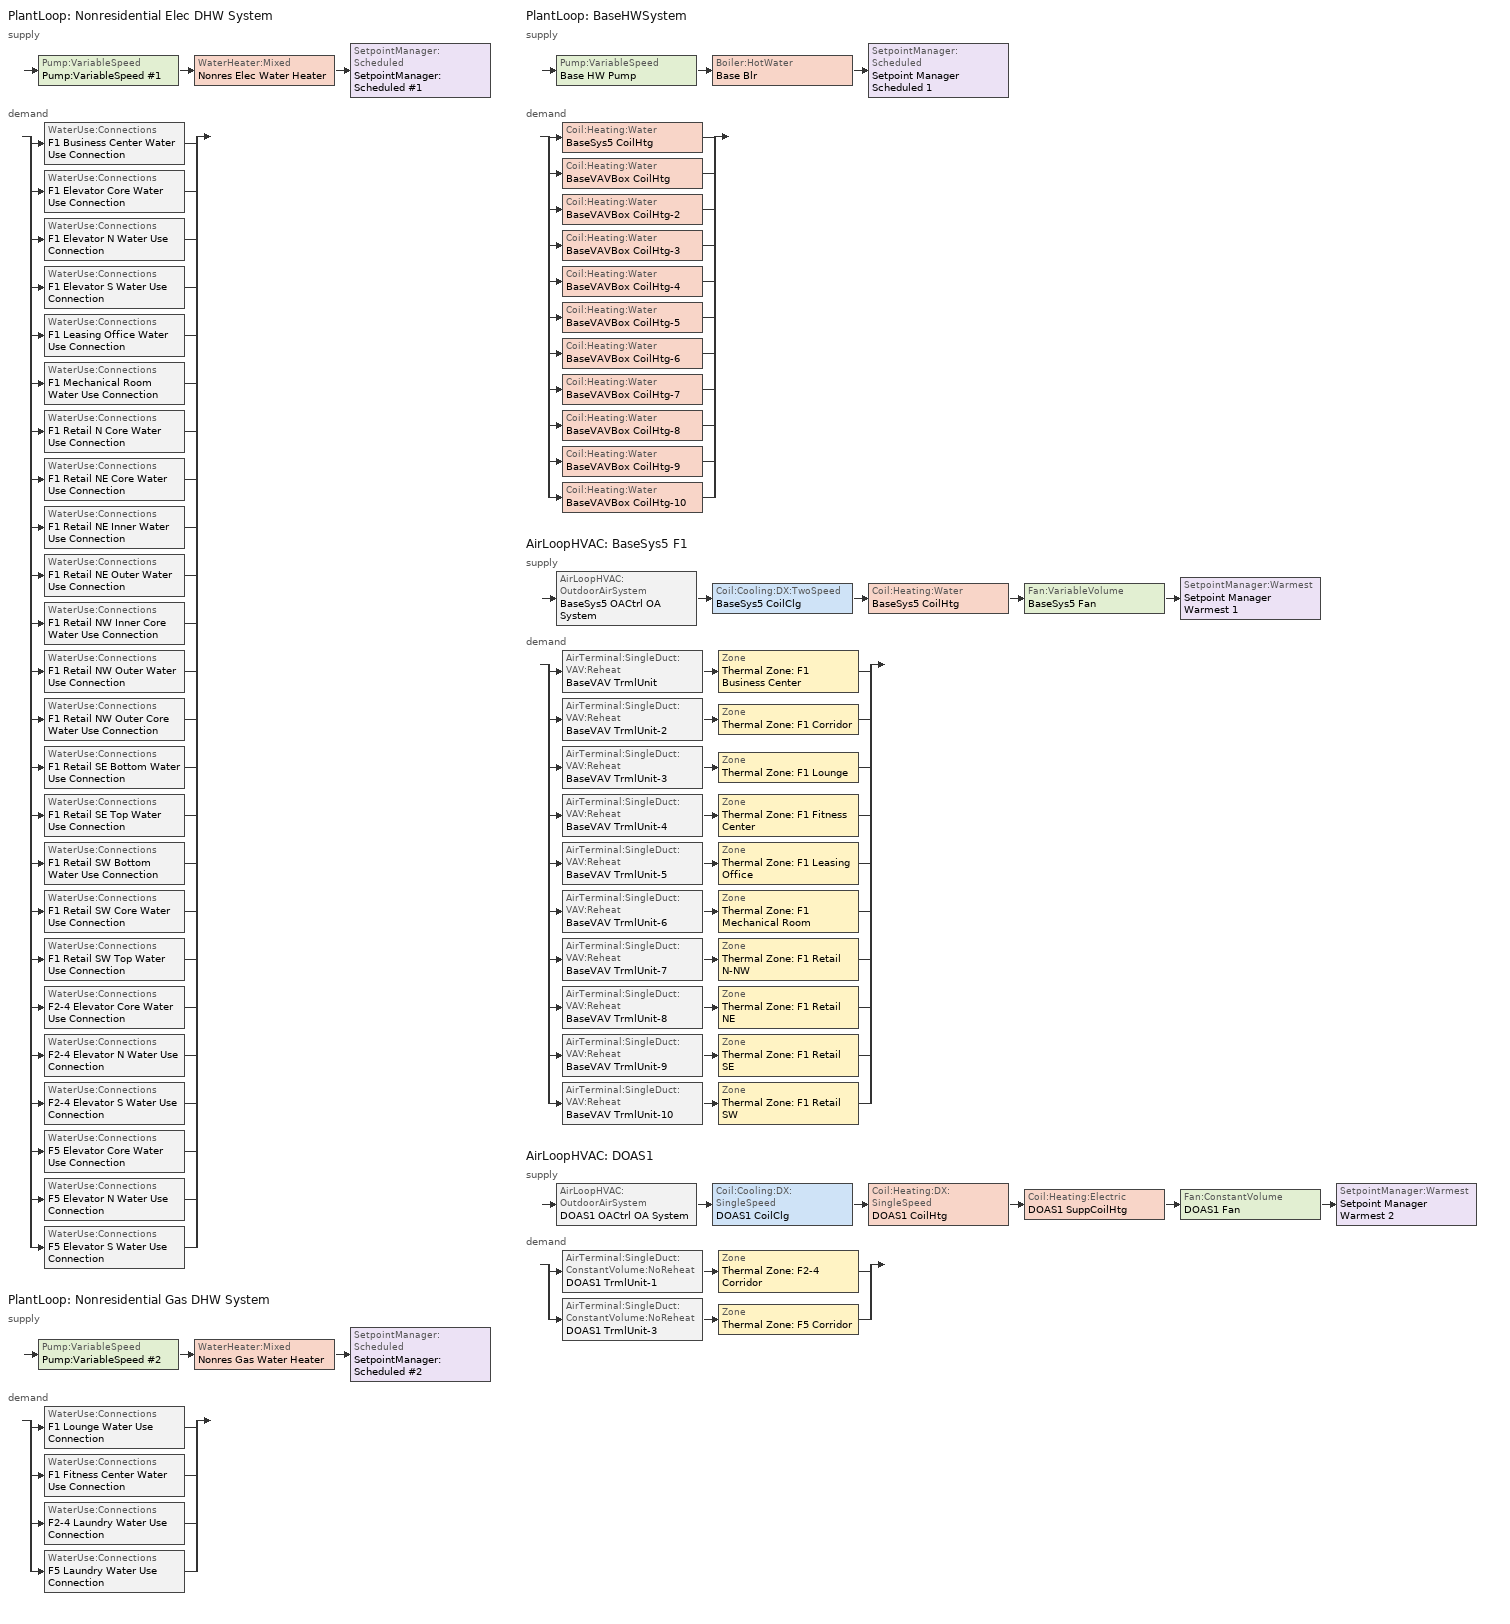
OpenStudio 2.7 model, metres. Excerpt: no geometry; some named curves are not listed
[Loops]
PlantLoop 'Nonresidential Elec DHW System'
 supply: Pump:VariableSpeed 'Pump:VariableSpeed #1' > WaterHeater:Mixed 'Nonres Elec Water Heater' > SetpointManager:Scheduled 'SetpointManager:Scheduled #1'
 demand: split
  | WaterUse:Connections 'F1 Business Center Water Use Connection'
  | WaterUse:Connections 'F1 Elevator Core Water Use Connection'
  | WaterUse:Connections 'F1 Elevator N Water Use Connection'
  | WaterUse:Connections 'F1 Elevator S Water Use Connection'
  | WaterUse:Connections 'F1 Leasing Office Water Use Connection'
  | WaterUse:Connections 'F1 Mechanical Room Water Use Connection'
  | WaterUse:Connections 'F1 Retail N Core Water Use Connection'
  | WaterUse:Connections 'F1 Retail NE Core Water Use Connection'
  | WaterUse:Connections 'F1 Retail NE Inner Water Use Connection'
  | WaterUse:Connections 'F1 Retail NE Outer Water Use Connection'
  | WaterUse:Connections 'F1 Retail NW Inner Core Water Use Connection'
  | WaterUse:Connections 'F1 Retail NW Outer Water Use Connection'
  | WaterUse:Connections 'F1 Retail NW Outer Core Water Use Connection'
  | WaterUse:Connections 'F1 Retail SE Bottom Water Use Connection'
  | WaterUse:Connections 'F1 Retail SE Top Water Use Connection'
  | WaterUse:Connections 'F1 Retail SW Bottom Water Use Connection'
  | WaterUse:Connections 'F1 Retail SW Core Water Use Connection'
  | WaterUse:Connections 'F1 Retail SW Top Water Use Connection'
  | WaterUse:Connections 'F2-4 Elevator Core Water Use Connection'
  | WaterUse:Connections 'F2-4 Elevator N Water Use Connection'
  | WaterUse:Connections 'F2-4 Elevator S Water Use Connection'
  | WaterUse:Connections 'F5 Elevator Core Water Use Connection'
  | WaterUse:Connections 'F5 Elevator N Water Use Connection'
  | WaterUse:Connections 'F5 Elevator S Water Use Connection'
PlantLoop 'Nonresidential Gas DHW System'
 supply: Pump:VariableSpeed 'Pump:VariableSpeed #2' > WaterHeater:Mixed 'Nonres Gas Water Heater' > SetpointManager:Scheduled 'SetpointManager:Scheduled #2'
 demand: split
  | WaterUse:Connections 'F1 Lounge Water Use Connection'
  | WaterUse:Connections 'F1 Fitness Center Water Use Connection'
  | WaterUse:Connections 'F2-4 Laundry Water Use Connection'
  | WaterUse:Connections 'F5 Laundry Water Use Connection'
PlantLoop 'BaseHWSystem'
 supply: Pump:VariableSpeed 'Base HW Pump' > Boiler:HotWater 'Base Blr' > SetpointManager:Scheduled 'Setpoint Manager Scheduled 1'
 demand: split
  | Coil:Heating:Water 'BaseSys5 CoilHtg'
  | Coil:Heating:Water 'BaseVAVBox CoilHtg'
  | Coil:Heating:Water 'BaseVAVBox CoilHtg-2'
  | Coil:Heating:Water 'BaseVAVBox CoilHtg-3'
  | Coil:Heating:Water 'BaseVAVBox CoilHtg-4'
  | Coil:Heating:Water 'BaseVAVBox CoilHtg-5'
  | Coil:Heating:Water 'BaseVAVBox CoilHtg-6'
  | Coil:Heating:Water 'BaseVAVBox CoilHtg-7'
  | Coil:Heating:Water 'BaseVAVBox CoilHtg-8'
  | Coil:Heating:Water 'BaseVAVBox CoilHtg-9'
  | Coil:Heating:Water 'BaseVAVBox CoilHtg-10'
AirLoopHVAC 'BaseSys5 F1'
 supply: AirLoopHVAC:OutdoorAirSystem 'BaseSys5 OACtrl OA System' > Coil:Cooling:DX:TwoSpeed 'BaseSys5 CoilClg' > Coil:Heating:Water 'BaseSys5 CoilHtg' > Fan:VariableVolume 'BaseSys5 Fan' > SetpointManager:Warmest 'Setpoint Manager Warmest 1'
 demand: split
  | AirTerminal:SingleDuct:VAV:Reheat 'BaseVAV TrmlUnit' > Zone 'Thermal Zone: F1 Business Center'
  | AirTerminal:SingleDuct:VAV:Reheat 'BaseVAV TrmlUnit-2' > Zone 'Thermal Zone: F1 Corridor'
  | AirTerminal:SingleDuct:VAV:Reheat 'BaseVAV TrmlUnit-3' > Zone 'Thermal Zone: F1 Lounge'
  | AirTerminal:SingleDuct:VAV:Reheat 'BaseVAV TrmlUnit-4' > Zone 'Thermal Zone: F1 Fitness Center'
  | AirTerminal:SingleDuct:VAV:Reheat 'BaseVAV TrmlUnit-5' > Zone 'Thermal Zone: F1 Leasing Office'
  | AirTerminal:SingleDuct:VAV:Reheat 'BaseVAV TrmlUnit-6' > Zone 'Thermal Zone: F1 Mechanical Room'
  | AirTerminal:SingleDuct:VAV:Reheat 'BaseVAV TrmlUnit-7' > Zone 'Thermal Zone: F1 Retail N-NW'
  | AirTerminal:SingleDuct:VAV:Reheat 'BaseVAV TrmlUnit-8' > Zone 'Thermal Zone: F1 Retail NE'
  | AirTerminal:SingleDuct:VAV:Reheat 'BaseVAV TrmlUnit-9' > Zone 'Thermal Zone: F1 Retail SE'
  | AirTerminal:SingleDuct:VAV:Reheat 'BaseVAV TrmlUnit-10' > Zone 'Thermal Zone: F1 Retail SW'
AirLoopHVAC 'DOAS1'
 supply: AirLoopHVAC:OutdoorAirSystem 'DOAS1 OACtrl OA System' > Coil:Cooling:DX:SingleSpeed 'DOAS1 CoilClg' > Coil:Heating:DX:SingleSpeed 'DOAS1 CoilHtg' > Coil:Heating:Electric 'DOAS1 SuppCoilHtg' > Fan:ConstantVolume 'DOAS1 Fan' > SetpointManager:Warmest 'Setpoint Manager Warmest 2'
 demand: split
  | AirTerminal:SingleDuct:ConstantVolume:NoReheat 'DOAS1 TrmlUnit-1' > Zone 'Thermal Zone: F2-4 Corridor'
  | AirTerminal:SingleDuct:ConstantVolume:NoReheat 'DOAS1 TrmlUnit-3' > Zone 'Thermal Zone: F5 Corridor'
[Sizing:Zone] Zone Cooling Design Supply Air Temperature {C}=14; Zone Heating Design Supply Air Temperature {C}=40; Zone Cooling Design Supply Air Humidity Ratio {kg-H2O/kg-air}=0.0085; Zone Heating Design Supply Air Humidity Ratio {kg-H2O/kg-air}=0.008; Zone Heating Sizing Factor=1; Zone Cooling Sizing Factor=1; Cooling Design Air Flow Method=DesignDay; Cooling Minimum Air Flow per Zone Floor Area {m3/s-m2}=0; Cooling Minimum Air Flow {m3/s}=0; Cooling Minimum Air Flow Fraction=0; Heating Maximum Air Flow per Zone Floor Area {m3/s-m2}=0; Heating Maximum Air Flow {m3/s}=0; Account for Dedicated Outdoor Air System=No; Dedicated Outdoor Air System Control Strategy=NeutralSupplyAir; Dedicated Outdoor Air Low Setpoint Temperature for Design {C}=autosize; Dedicated Outdoor Air High Setpoint Temperature for Design {C}=autosize
Name | Zone Cooling Design Supply Air Temperature Input Method | Zone Cooling Design Supply Air Temperature Difference {deltaC} | Zone Heating Design Supply Air Temperature Input Method | Zone Heating Design Supply Air Temperature Difference {deltaC} | Heating Design Air Flow Method | Heating Maximum Air Flow Fraction
Thermal Zone: F1 Business Center; Thermal Zone: F1 Corridor; Thermal Zone: F1 Lounge; Thermal Zone: F1 Fitness Center; Thermal Zone: F1 Leasing Office; Thermal Zone: F1 Retail N-NW; Thermal Zone: F1 Retail NE; Thermal Zone: F1 Retail SE; Thermal Zone: F1 Retail SW | TemperatureDifference | 11.1111 | TemperatureDifference | 13.8889 | DesignDayWithLimit | 0.5
Thermal Zone: F1 Mechanical Room | TemperatureDifference | 8.33333 | TemperatureDifference | 13.8889 | DesignDayWithLimit | 0.5
Thermal Zone: F2-4 1-Bed Core N; Thermal Zone: F2-4 1-Bed Core West; Thermal Zone: F2-4 1-Bed Core East; Thermal Zone: F2-4 1-Bed North; Thermal Zone: F2-4 2-Bed Core NE-NW; Thermal Zone: F2-4 2-Bed East; Thermal Zone: F2-4 2-Bed West; Thermal Zone: F2-4 3-Bed NE; Thermal Zone: F2-4 3-Bed NW; Thermal Zone: F2-4 Studio SE; Thermal Zone: F2-4 Studio SW; Thermal Zone: F5 1-Bed Core N; Thermal Zone: F5 1-Bed Core West; Thermal Zone: F5 1-Bed Core East; Thermal Zone: F5 1-Bed North; Thermal Zone: F5 2-Bed Core NE-NW; Thermal Zone: F5 2-Bed East; Thermal Zone: F5 2-Bed West; Thermal Zone: F5 3-Bed NE; Thermal Zone: F5 3-Bed NW; Thermal Zone: F5 Studio SE; Thermal Zone: F5 Studio SW | TemperatureDifference | 11.1111 | TemperatureDifference | 15 | DesignDay | 0
Thermal Zone: F2-4 Corridor; Thermal Zone: F5 Corridor | TemperatureDifference | 11.1111 | TemperatureDifference | 13.8889 | DesignDayWithLimit | 1
Thermal Zone: Parking Garage | SupplyAirTemperature | 11.11 | SupplyAirTemperature | 11.11 | DesignDay | 0
[Zone equipment]
Thermal Zone: F1 Business Center: BaseVAV TrmlUnit
Thermal Zone: F1 Corridor: BaseVAV TrmlUnit-2
Thermal Zone: F1 Lounge: BaseVAV TrmlUnit-3
Thermal Zone: F1 Fitness Center: BaseVAV TrmlUnit-4
Thermal Zone: F1 Leasing Office: BaseVAV TrmlUnit-5
Thermal Zone: F1 Mechanical Room: BaseVAV TrmlUnit-6
Thermal Zone: F1 Retail N-NW: BaseVAV TrmlUnit-7
Thermal Zone: F1 Retail NE: BaseVAV TrmlUnit-8
Thermal Zone: F1 Retail SE: BaseVAV TrmlUnit-9
Thermal Zone: F1 Retail SW: BaseVAV TrmlUnit-10
Thermal Zone: F2-4 1-Bed Core N: Thermal Zone: F2-4 1-Bed Core N PropExhFan, ZnSys F2-4 1-Bed Core N
Thermal Zone: F2-4 1-Bed Core West: Thermal Zone: F2-4 1-Bed Core West PropExhFan, ZnSys F2-4 1-Bed Core West
Thermal Zone: F2-4 1-Bed Core East: Thermal Zone: F2-4 1-Bed Core East PropExhFan, ZnSys F2-4 1-Bed Core East
Thermal Zone: F2-4 1-Bed North: Thermal Zone: F2-4 1-Bed North PropExhFan, ZnSys F2-4 1-Bed North
Thermal Zone: F2-4 2-Bed Core NE-NW: Thermal Zone: F2-4 2-Bed Core NE-NW PropExhFan, ZnSys F2-4 2-Bed Core NE-NW
Thermal Zone: F2-4 2-Bed East: Thermal Zone: F2-4 2-Bed East PropExhFan, ZnSys F2-4 2-Bed East
Thermal Zone: F2-4 2-Bed West: Thermal Zone: F2-4 2-Bed West PropExhFan, ZnSys F2-4 2-Bed West
Thermal Zone: F2-4 3-Bed NE: Thermal Zone: F2-4 3-Bed NE PropExhFan, ZnSys F2-4 3-Bed NE
Thermal Zone: F2-4 3-Bed NW: Thermal Zone: F2-4 3-Bed NW PropExhFan, ZnSys F2-4 3-Bed NW
Thermal Zone: F2-4 Studio SE: Thermal Zone: F2-4 Studio SE PropExhFan, ZnSys F2-4 Studio SE
Thermal Zone: F2-4 Studio SW: Thermal Zone: F2-4 Studio SW PropExhFan, ZnSys F2-4 Studio SW
Thermal Zone: F2-4 Corridor: DOAS1 TrmlUnit-1
Thermal Zone: F5 1-Bed Core N: Thermal Zone: F5 1-Bed Core N PropExhFan, ZnSys F5 1-Bed Core N
Thermal Zone: F5 1-Bed Core West: Thermal Zone: F5 1-Bed Core West PropExhFan, ZnSys F5 1-Bed Core West
Thermal Zone: F5 1-Bed Core East: Thermal Zone: F5 1-Bed Core East PropExhFan, ZnSys F5 1-Bed Core East
Thermal Zone: F5 1-Bed North: Thermal Zone: F5 1-Bed North PropExhFan, ZnSys F5 1-Bed North
Thermal Zone: F5 2-Bed Core NE-NW: Thermal Zone: F5 2-Bed Core NE-NW PropExhFan, ZnSys F5 2-Bed Core NE-NW
Thermal Zone: F5 2-Bed East: Thermal Zone: F5 2-Bed East PropExhFan, ZnSys F5 2-Bed East
Thermal Zone: F5 2-Bed West: Thermal Zone: F5 2-Bed West PropExhFan, ZnSys F5 2-Bed West
Thermal Zone: F5 3-Bed NE: Thermal Zone: F5 3-Bed NE PropExhFan, ZnSys F5 3-Bed NE
Thermal Zone: F5 3-Bed NW: Thermal Zone: F5 3-Bed NW PropExhFan, ZnSys F5 3-Bed NW
Thermal Zone: F5 Studio SE: Thermal Zone: F5 Studio SE PropExhFan, ZnSys F5 Studio SE
Thermal Zone: F5 Studio SW: Thermal Zone: F5 Studio SW PropExhFan, ZnSys F5 Studio SW
Thermal Zone: F5 Corridor: DOAS1 TrmlUnit-3
Thermal Zone: Parking Garage: Thermal Zone: Parking Garage PropExhFan
[PlantLoop] Glycol Concentration=0; Plant Loop Volume {m3}=Autocalculate; Load Distribution Scheme=Optimal
Name | Fluid Type | Maximum Loop Flow Rate {m3/s}
Nonresidential Elec DHW System; Nonresidential Gas DHW System
BaseHWSystem | Water | 0.0017834
[Sizing:Plant] Loop Type=Heating; Sizing Option=NonCoincident; Zone Timesteps in Averaging Window=1; Coincident Sizing Factor Mode=None
Name | Design Loop Exit Temperature {C} | Loop Design Temperature Difference {deltaC}
Nonresidential Elec DHW System; Nonresidential Gas DHW System | 57.2222 | 44.4444
BaseHWSystem | 82.2222 | 22.2222
[WaterHeater:Mixed] Deadband Temperature Difference {deltaC}=2; Maximum Temperature Limit {C}=82.22; Heater Control Type=Cycle; Off Cycle Parasitic Fuel Consumption Rate {W}=0; Off Cycle Parasitic Heat Fraction to Tank=0.8; On Cycle Parasitic Fuel Consumption Rate {W}=0; Ambient Temperature Indicator=Schedule; Use Side Effectiveness=1; Source Side Effectiveness=1; Use Side Design Flow Rate {m3/s}=autosize; Source Side Design Flow Rate {m3/s}=autosize; Indirect Water Heating Recovery Time {hr}=1.5; Source Side Flow Control Mode=IndirectHeatPrimarySetpoint
Name | Tank Volume {m3} | Setpoint Temperature Schedule | Heater Maximum Capacity {W} | Heater Fuel Type | Heater Thermal Efficiency | Ambient Temperature Schedule | Off Cycle Loss Coefficient to Ambient Temperature {W/K} | On Cycle Loss Coefficient to Ambient Temperature {W/K}
Nonres Elec Water Heater | 0.0912598 | Nonres Elec Water Heater Setpoint Temp | 7026.73 | Electricity | 0.99 | Nonres Elec Water Heater Ambient Temperature | 0.299354 | 0.299354
Nonres Gas Water Heater | 0.0223027 | Nonres Gas Water Heater Setpoint Temp | 2146.56 | NaturalGas | 0.8 | Nonres Gas Water Heater Ambient Temperature | 4.74783 | 4.74783
[Pump:VariableSpeed] Pump Control Type=Intermittent; Skin Loss Radiative Fraction=0.5; Design Power Sizing Method=PowerPerFlowPerPressure; Design Electric Power per Unit Flow Rate {W/(m3/s)}=348701.1; Design Shaft Power per Unit Flow Rate per Unit Head {W-s/m3-Pa}=1.28205; Design Minimum Flow Rate Fraction=0
Name | Rated Pump Head {Pa} | Rated Flow Rate {m3/s} | Rated Power Consumption {W} | Motor Efficiency | Coefficient 1 of the Part Load Performance Curve | Coefficient 2 of the Part Load Performance Curve | Coefficient 3 of the Part Load Performance Curve | Coefficient 4 of the Part Load Performance Curve | Minimum Flow Rate {m3/s}
Pump:VariableSpeed #1; Pump:VariableSpeed #2 | 0
Base HW Pump | 180527 | 0.0017834 | 537.083 | 0.855 | 0.103 | -0.04 | 0.767 | 0.1679 | 0
[SetpointManager:Scheduled] Control Variable=Temperature
Name | Schedule | Setpoint Node or NodeList
SetpointManager:Scheduled #1 | Nonresidential Elec DHW System Supply Temp Schedule | Nonresidential Elec DHW System Supply Mixer Outlet Node
SetpointManager:Scheduled #2 | Nonresidential Gas DHW System Supply Temp Schedule | Nonresidential Gas DHW System Supply Mixer Outlet Node
Setpoint Manager Scheduled 1 | BaseHWSystem Supply Temp Schedule | BaseHWSystem Supply Mixer Outlet Node
[WaterUse:Connections]
Name | Water Use Equipment Name 1
F1 Business Center Water Use Connection | F1 Business Center Water Use Equipment
F1 Lounge Water Use Connection | F1 Lounge Water Use Equipment
F1 Elevator Core Water Use Connection | F1 Elevator Core Water Use Equipment
F1 Elevator N Water Use Connection | F1 Elevator N Water Use Equipment
F1 Elevator S Water Use Connection | F1 Elevator S Water Use Equipment
F1 Fitness Center Water Use Connection | F1 Fitness Center Water Use Equipment
F1 Leasing Office Water Use Connection | F1 Leasing Office Water Use Equipment
F1 Mechanical Room Water Use Connection | F1 Mechanical Room Water Use Equipment
F1 Retail N Core Water Use Connection | F1 Retail N Core Water Use Equipment
F1 Retail NE Core Water Use Connection | F1 Retail NE Core Water Use Equipment
F1 Retail NE Inner Water Use Connection | F1 Retail NE Inner Water Use Equipment
F1 Retail NE Outer Water Use Connection | F1 Retail NE Outer Water Use Equipment
F1 Retail NW Inner Core Water Use Connection | F1 Retail NW Inner Core Water Use Equipment
F1 Retail NW Outer Water Use Connection | F1 Retail NW Outer Water Use Equipment
F1 Retail NW Outer Core Water Use Connection | F1 Retail NW Outer Core Water Use Equipment
F1 Retail SE Bottom Water Use Connection | F1 Retail SE Bottom Water Use Equipment
F1 Retail SE Top Water Use Connection | F1 Retail SE Top Water Use Equipment
F1 Retail SW Bottom Water Use Connection | F1 Retail SW Bottom Water Use Equipment
F1 Retail SW Core Water Use Connection | F1 Retail SW Core Water Use Equipment
F1 Retail SW Top Water Use Connection | F1 Retail SW Top Water Use Equipment
F2-4 Elevator Core Water Use Connection | F2-4 Elevator Core Water Use Equipment
F2-4 Elevator N Water Use Connection | F2-4 Elevator N Water Use Equipment
F2-4 Elevator S Water Use Connection | F2-4 Elevator S Water Use Equipment
F2-4 Laundry Water Use Connection | F2-4 Laundry Water Use Equipment
F5 Elevator Core Water Use Connection | F5 Elevator Core Water Use Equipment
F5 Elevator N Water Use Connection | F5 Elevator N Water Use Equipment
F5 Elevator S Water Use Connection | F5 Elevator S Water Use Equipment
F5 Laundry Water Use Connection | F5 Laundry Water Use Equipment
[WaterUse:Equipment:Definition]
Name | Peak Flow Rate {m3/s} | Target Temperature Schedule
F1 Business Center Water Use Definition | 1.13568e-06 | F1 Business Center Target SHW Temp
F1 Lounge Water Use Definition | 3.3124e-06 | F1 Lounge Target SHW Temp
F1 Elevator Core Water Use Definition | 7.09765e-09 | F1 Elevator Core Target SHW Temp
F1 Elevator N Water Use Definition | 7.09765e-09 | F1 Elevator N Target SHW Temp
F1 Elevator S Water Use Definition | 7.09765e-09 | F1 Elevator S Target SHW Temp
F1 Fitness Center Water Use Definition | 1.70344e-06 | F1 Fitness Center Target SHW Temp
F1 Leasing Office Water Use Definition | 3.26492e-07 | F1 Leasing Office Target SHW Temp
F1 Mechanical Room Water Use Definition | 1.22647e-07 | F1 Mechanical Room Target SHW Temp
F1 Retail N Core Water Use Definition | 2.62666e-06 | F1 Retail N Core Target SHW Temp
F1 Retail NE Core Water Use Definition | 2.2717e-06 | F1 Retail NE Core Target SHW Temp
F1 Retail NE Inner Water Use Definition | 2.2717e-06 | F1 Retail NE Inner Target SHW Temp
F1 Retail NE Outer Water Use Definition | 2.2717e-06 | F1 Retail NE Outer Target SHW Temp
F1 Retail NW Inner Core Water Use Definition | 2.2717e-06 | F1 Retail NW Inner Core Target SHW Temp
F1 Retail NW Outer Water Use Definition | 2.2717e-06 | F1 Retail NW Outer Target SHW Temp
F1 Retail NW Outer Core Water Use Definition | 2.2717e-06 | F1 Retail NW Outer Core Target SHW Temp
F1 Retail SE Bottom Water Use Definition | 2.2717e-06 | F1 Retail SE Bottom Target SHW Temp
F1 Retail SE Top Water Use Definition | 2.2717e-06 | F1 Retail SE Top Target SHW Temp
F1 Retail SW Bottom Water Use Definition | 2.2717e-06 | F1 Retail SW Bottom Target SHW Temp
F1 Retail SW Core Water Use Definition | 2.2717e-06 | F1 Retail SW Core Target SHW Temp
F1 Retail SW Top Water Use Definition | 2.44207e-06 | F1 Retail SW Top Target SHW Temp
F2-4 Elevator Core Water Use Definition | 2.12929e-08 | F2-4 Elevator Core Target SHW Temp
F2-4 Elevator N Water Use Definition | 2.12929e-08 | F2-4 Elevator N Target SHW Temp
F2-4 Elevator S Water Use Definition | 2.12929e-08 | F2-4 Elevator S Target SHW Temp
F2-4 Laundry Water Use Definition | 1.64098e-06 | F2-4 Laundry Target SHW Temp
F5 Elevator Core Water Use Definition | 7.09765e-09 | F5 Elevator Core Target SHW Temp
F5 Elevator N Water Use Definition | 7.09765e-09 | F5 Elevator N Target SHW Temp
F5 Elevator S Water Use Definition | 7.09765e-09 | F5 Elevator S Target SHW Temp
F5 Laundry Water Use Definition | 5.46992e-07 | F5 Laundry Target SHW Temp
[WaterUse:Equipment]
Name | Water Use Equipment Definition | Flow Rate Fraction Schedule
F1 Business Center Water Use Equipment | F1 Business Center Water Use Definition | RetailServiceHotWater
F1 Lounge Water Use Equipment | F1 Lounge Water Use Definition | RetailServiceHotWater
F1 Elevator Core Water Use Equipment | F1 Elevator Core Water Use Definition | RetailServiceHotWater
F1 Elevator N Water Use Equipment | F1 Elevator N Water Use Definition | RetailServiceHotWater
F1 Elevator S Water Use Equipment | F1 Elevator S Water Use Definition | RetailServiceHotWater
F1 Fitness Center Water Use Equipment | F1 Fitness Center Water Use Definition | RetailServiceHotWater
F1 Leasing Office Water Use Equipment | F1 Leasing Office Water Use Definition | RetailServiceHotWater
F1 Mechanical Room Water Use Equipment | F1 Mechanical Room Water Use Definition | RetailServiceHotWater
F1 Retail N Core Water Use Equipment | F1 Retail N Core Water Use Definition | RetailServiceHotWater
F1 Retail NE Core Water Use Equipment | F1 Retail NE Core Water Use Definition | RetailServiceHotWater
F1 Retail NE Inner Water Use Equipment | F1 Retail NE Inner Water Use Definition | RetailServiceHotWater
F1 Retail NE Outer Water Use Equipment | F1 Retail NE Outer Water Use Definition | RetailServiceHotWater
F1 Retail NW Inner Core Water Use Equipment | F1 Retail NW Inner Core Water Use Definition | RetailServiceHotWater
F1 Retail NW Outer Water Use Equipment | F1 Retail NW Outer Water Use Definition | RetailServiceHotWater
F1 Retail NW Outer Core Water Use Equipment | F1 Retail NW Outer Core Water Use Definition | RetailServiceHotWater
F1 Retail SE Bottom Water Use Equipment | F1 Retail SE Bottom Water Use Definition | RetailServiceHotWater
F1 Retail SE Top Water Use Equipment | F1 Retail SE Top Water Use Definition | RetailServiceHotWater
F1 Retail SW Bottom Water Use Equipment | F1 Retail SW Bottom Water Use Definition | RetailServiceHotWater
F1 Retail SW Core Water Use Equipment | F1 Retail SW Core Water Use Definition | RetailServiceHotWater
F1 Retail SW Top Water Use Equipment | F1 Retail SW Top Water Use Definition | RetailServiceHotWater
F2-4 Elevator Core Water Use Equipment | F2-4 Elevator Core Water Use Definition | OfficeServiceHotWater
F2-4 Elevator N Water Use Equipment | F2-4 Elevator N Water Use Definition | OfficeServiceHotWater
F2-4 Elevator S Water Use Equipment | F2-4 Elevator S Water Use Definition | OfficeServiceHotWater
F2-4 Laundry Water Use Equipment | F2-4 Laundry Water Use Definition | OfficeServiceHotWater
F5 Elevator Core Water Use Equipment | F5 Elevator Core Water Use Definition | OfficeServiceHotWater
F5 Elevator N Water Use Equipment | F5 Elevator N Water Use Definition | OfficeServiceHotWater
F5 Elevator S Water Use Equipment | F5 Elevator S Water Use Definition | OfficeServiceHotWater
F5 Laundry Water Use Equipment | F5 Laundry Water Use Definition | OfficeServiceHotWater
[Boiler:HotWater]
Base Blr: Fuel Type=NaturalGas; Nominal Capacity {W}=165751; Nominal Thermal Efficiency=0.8; Efficiency Curve Temperature Evaluation Variable=LeavingBoiler; Normalized Boiler Efficiency Curve=BlrHWBlrFIRRatio_fQRatioSI; Design Water Flow Rate {m3/s}=0.0017844; Water Outlet Upper Temperature Limit {C}=99; Boiler Flow Mode=LeavingSetpointModulated; Parasitic Electric Load {W}=49.4601; Sizing Factor=1
[AirLoopHVAC]
Name | Availability Schedule | Design Supply Air Flow Rate {m3/s}
BaseSys5 F1 | RetailHVACAvail | 9.2396
DOAS1 | OfficeHVACAvail | 0.760307
[Sizing:System] Type of Load to Size On=Sensible; Design Outdoor Air Flow Rate {m3/s}=Autosize; Preheat Design Temperature {C}=5.68434e-14; Preheat Design Humidity Ratio {kg-H2O/kg-Air}=0; Precool Design Temperature {C}=5.68434e-14; Precool Design Humidity Ratio {kg-H2O/kg-Air}=0; Central Cooling Design Supply Air Temperature {C}=12.7778; Sizing Option=Coincident; 100% Outdoor Air in Cooling=No; 100% Outdoor Air in Heating=No; Central Cooling Design Supply Air Humidity Ratio {kg-H2O/kg-Air}=0.0085; Central Heating Design Supply Air Humidity Ratio {kg-H2O/kg-Air}=0.008; Cooling Design Air Flow Method=DesignDay; Cooling Design Air Flow Rate {m3/s}=0; Heating Design Air Flow Method=DesignDay; Heating Design Air Flow Rate {m3/s}=0; System Outdoor Air Method=ZoneSum; Zone Maximum Outdoor Air Fraction=1; Cooling Supply Air Flow Rate Per Floor Area {m3/s-m2}=0.00996765; Cooling Fraction of Autosized Cooling Supply Air Flow Rate=1; Cooling Supply Air Flow Rate Per Unit Cooling Capacity {m3/s-W}=3.94755e-05; Heating Supply Air Flow Rate Per Floor Area {m3/s-m2}=0.00996765; Heating Fraction of Autosized Heating Supply Air Flow Rate=1; Heating Fraction of Autosized Cooling Supply Air Flow Rate=1; Heating Supply Air Flow Rate Per Unit Heating Capacity {m3/s-W}=3.15882e-05; Cooling Design Capacity Method=CoolingDesignCapacity; Cooling Design Capacity {W}=autosize; Cooling Design Capacity Per Floor Area {W/m2}=234.7; Fraction of Autosized Cooling Design Capacity=1; Heating Design Capacity Method=HeatingDesignCapacity; Heating Design Capacity {W}=autosize; Heating Design Capacity Per Floor Area {W/m2}=157; Fraction of Autosized Heating Design Capacity=1; Central Cooling Capacity Control Method=OnOff
Name | Central Heating Maximum System Air Flow Ratio | Central Heating Design Supply Air Temperature {C}
BaseSys5 F1 | 0.507738 | 15.5556
DOAS1 | 1 | 35
[AvailabilityManager:NightCycle] Control Type=CycleOnAny; Thermostat Tolerance {deltaC}=1.11111; Cycling Run Time Control Type=ThermostatWithMinimumRunTime; Cycling Run Time {s}=900
Availability Manager Night Cycle 1; Availability Manager Night Cycle 2
[Fan:VariableVolume]
BaseSys5 Fan: Availability Schedule=Always On; Fan Total Efficiency=0.6084; Pressure Rise {Pa}=1335.61; Maximum Flow Rate {m3/s}=9.2396; Fan Power Minimum Flow Rate Input Method=FixedFlowRate; Fan Power Minimum Flow Fraction=0; Fan Power Minimum Air Flow Rate {m3/s}=2.65951; Motor Efficiency=0.936; Motor In Airstream Fraction=1; Fan Power Coefficient 1=0.04076; Fan Power Coefficient 2=0.088045; Fan Power Coefficient 3=-0.072926; Fan Power Coefficient 4=0.94374; Fan Power Coefficient 5=0
[Coil:Heating:Water] Availability Schedule=Always On Discrete; Performance Input Method=NominalCapacity; Rated Inlet Water Temperature {C}=82.2; Rated Inlet Air Temperature {C}=16.6; Rated Outlet Water Temperature {C}=71.1; Rated Outlet Air Temperature {C}=32.2
Name | Rated Capacity {W}
BaseSys5 CoilHtg | 43450.4
BaseVAVBox CoilHtg | 2842.46
BaseVAVBox CoilHtg-2 | 15354.3
BaseVAVBox CoilHtg-3 | 6476.43
BaseVAVBox CoilHtg-4 | 5338.41
BaseVAVBox CoilHtg-5 | 2513.69
BaseVAVBox CoilHtg-6 | 2664.41
BaseVAVBox CoilHtg-7 | 28382.1
BaseVAVBox CoilHtg-8 | 20934.9
BaseVAVBox CoilHtg-9 | 15211.6
BaseVAVBox CoilHtg-10 | 22582
[Controller:WaterCoil] Action=Normal; Minimum Actuated Flow {m3/s}=0
Controller Water Coil 1: Water Coil=BaseSys5 CoilHtg; Controller Convergence Tolerance {deltaC}=0.1; Maximum Actuated Flow {m3/s}=0.00117059
Controller Water Coil 2: Water Coil=BaseVAVBox CoilHtg
Controller Water Coil 3: Water Coil=BaseVAVBox CoilHtg-2
Controller Water Coil 4: Water Coil=BaseVAVBox CoilHtg-3
Controller Water Coil 5: Water Coil=BaseVAVBox CoilHtg-4
Controller Water Coil 6: Water Coil=BaseVAVBox CoilHtg-5
Controller Water Coil 7: Water Coil=BaseVAVBox CoilHtg-6
Controller Water Coil 8: Water Coil=BaseVAVBox CoilHtg-7
Controller Water Coil 9: Water Coil=BaseVAVBox CoilHtg-8
Controller Water Coil 10: Water Coil=BaseVAVBox CoilHtg-9
Controller Water Coil 11: Water Coil=BaseVAVBox CoilHtg-10
[Coil:Cooling:DX:TwoSpeed]
BaseSys5 CoilClg: Availability Schedule=Always On; Rated High Speed Total Cooling Capacity {W}=173235; Rated High Speed Sensible Heat Ratio=Autosize; Rated High Speed COP {W/W}=3.42235; Rated High Speed Air Flow Rate {m3/s}=9.2396; Total Cooling Capacity Function of Temperature Curve=CoilClgDXQRatio_fTwbToadbSI; Total Cooling Capacity Function of Flow Fraction Curve=CoilClgDXDblQRatio_fCFMRatio; Energy Input Ratio Function of Temperature Curve=CoilClgDXEIRRatio_fTwbToadbSI; Energy Input Ratio Function of Flow Fraction Curve=CoilClgDXDblEIRRatio_fCFMRatio; Part Load Fraction Correlation Curve=CoilClgDXEIRRatio_fQFrac; Rated Low Speed Total Cooling Capacity {W}=86617.6; Rated Low Speed Sensible Heat Ratio=Autosize; Rated Low Speed COP {W/W}=3.42235; Rated Low Speed Air Flow Rate {m3/s}=4.6198; Low Speed Total Cooling Capacity Function of Temperature Curve=CoilClgDXQRatio_fTwbToadbSI 1; Low Speed Energy Input Ratio Function of Temperature Curve=CoilClgDXEIRRatio_fTwbToadbSI 1; Condenser Type=AirCooled; High Speed Evaporative Condenser Effectiveness=0; High Speed Evaporative Condenser Air Flow Rate {m3/s}=Autosize; High Speed Evaporative Condenser Pump Rated Power Consumption {W}=Autosize; Low Speed Evaporative Condenser Effectiveness=0; Low Speed Evaporative Condenser Air Flow Rate {m3/s}=Autosize; Low Speed Evaporative Condenser Pump Rated Power Consumption {W}=Autosize; Basin Heater Capacity {W/K}=0; Basin Heater Setpoint Temperature {C}=10
[Controller:OutdoorAir] Economizer Control Action Type=ModulateFlow; Economizer Maximum Limit Enthalpy {J/kg}=64000; Lockout Type=NoLockout; High Humidity Control=No; Heat Recovery Bypass Control Type=BypassWhenWithinEconomizerLimits
Name | Minimum Outdoor Air Flow Rate {m3/s} | Maximum Outdoor Air Flow Rate {m3/s} | Economizer Control Type | Minimum Limit Type | Minimum Outdoor Air Schedule | Maximum Fraction of Outdoor Air Schedule | Controller Mechanical Ventilation
BaseSys5 OACtrl | 0 | Autosize | DifferentialDryBulb | FixedMinimum | BaseSys5 OACtrl Schedule | BaseSys5 OACtrl Max OA Schedule | BaseSys5 OACtrl Mech Vent Controller
DOAS1 OACtrl | 0.760307 | 0.760307 | NoEconomizer | ProportionalMinimum | Always On |  | DOAS1 OACtrl Mech Vent Controller
[Controller:MechanicalVentilation] Availability Schedule=Always On Discrete; System Outdoor Air Method=ZoneSum
Name | Demand Controlled Ventilation
BaseSys5 OACtrl Mech Vent Controller | Yes
DOAS1 OACtrl Mech Vent Controller
[AirLoopHVAC:OutdoorAirSystem]
Name | Controller
BaseSys5 OACtrl OA System | BaseSys5 OACtrl
DOAS1 OACtrl OA System | DOAS1 OACtrl
[SetpointManager:Warmest] Control Variable=Temperature; Minimum Setpoint Temperature {C}=12.7778; Strategy=MaximumTemperature
Name | Maximum Setpoint Temperature {C} | Setpoint Node or NodeList
Setpoint Manager Warmest 1 | 15.5556 | BaseSys5 Fan Outlet Node
Setpoint Manager Warmest 2 | 23.8889 | DOAS1 Fan Outlet Node
[Fan:ConstantVolume]
DOAS1 Fan: Availability Schedule=Always On; Fan Total Efficiency=0.55575; Pressure Rise {Pa}=412.616; Maximum Flow Rate {m3/s}=0.760307; Motor Efficiency=0.855; Motor In Airstream Fraction=1
[Coil:Heating:Electric] Availability Schedule=Always On
Name | Nominal Capacity {W}
DOAS1 SuppCoilHtg | 10334.2
SupCoilHtg 1; SupCoilHtg 16 | 8074.9
SupCoilHtg 2; SupCoilHtg 3 | 16149.8
SupCoilHtg 4 | 41720.4
SupCoilHtg 5 | 24224.7
SupCoilHtg 6; SupCoilHtg 7 | 36337
SupCoilHtg 8; SupCoilHtg 9 | 15813.4
SupCoilHtg 10; SupCoilHtg 11 | 6056.17
SupCoilHtg 12 | 2691.64
SupCoilHtg 13; SupCoilHtg 14 | 5383.28
SupCoilHtg 15 | 13906.8
SupCoilHtg 17; SupCoilHtg 18 | 12112.4
SupCoilHtg 19; SupCoilHtg 20 | 5271.12
SupCoilHtg 21; SupCoilHtg 22 | 2018.73
[Coil:Heating:DX:SingleSpeed] Availability Schedule=Always On Discrete; Rated Supply Fan Power Per Volume Flow Rate {W/(m3/s)}=773.3; Total Heating Capacity Function of Temperature Curve=CoilHtgHPQRatio_fToadbSI; Total Heating Capacity Function of Flow Fraction Curve=CoilHtgHPQRatio_fCFMRatio; Energy Input Ratio Function of Temperature Curve=CoilHtgHPEIRRatio_fToadbSI; Energy Input Ratio Function of Flow Fraction Curve=CoilHtgHPEIRRatio_fCFMRatio; Part Load Fraction Correlation Curve=CoilHtgHPEIRRatio_fQFrac; Minimum Outdoor Dry-Bulb Temperature for Compressor Operation {C}=-8.33333; Maximum Outdoor Dry-Bulb Temperature for Defrost Operation {C}=4.44444; Defrost Control=Timed; Defrost Time Period Fraction=0.058333
Name | Rated Total Heating Capacity {W} | Rated COP {W/W} | Rated Air Flow Rate {m3/s} | Defrost Energy Input Ratio Function of Temperature Curve | Defrost Strategy | Resistive Defrost Heater Capacity {W}
DOAS1 CoilHtg | 14258.9 | 5.73809 | 0.760307 | DOAS1 CoilHtg Defrost Curve | ReverseCycle | 2000
CoilHtg 1; CoilHtg 16 | 9914.92 | 3.59833 | 0.594087 |  | Resistive | 12311.3
CoilHtg 2; CoilHtg 3 | 19829.8 | 3.59833 | 1.18818 |  | Resistive | 24622.6
CoilHtg 4 | 51227.1 | 3.59833 | 3.06946 |  | Resistive | 63608.4
CoilHtg 5 | 29744.7 | 3.59833 | 1.78227 |  | Resistive | 36934
CoilHtg 6; CoilHtg 7 | 44617.1 | 3.59833 | 2.6734 |  | Resistive | 55400.7
CoilHtg 8; CoilHtg 9 | 19416.7 | 3.59833 | 1.16343 |  | Resistive | 24109.6
CoilHtg 10; CoilHtg 11 | 7436.18 | 3.59833 | 0.445567 |  | Resistive | 9233.47
CoilHtg 12 | 3304.96 | 3.59833 | 0.19803 |  | Resistive | 4103.76
CoilHtg 13; CoilHtg 14 | 6609.95 | 3.59833 | 0.39606 |  | Resistive | 8207.51
CoilHtg 15 | 17075.7 | 3.59833 | 1.02315 |  | Resistive | 21202.8
CoilHtg 17; CoilHtg 18 | 14872.4 | 3.59833 | 0.891136 |  | Resistive | 18466.9
CoilHtg 19; CoilHtg 20 | 6472.24 | 3.59833 | 0.387809 |  | Resistive | 8036.54
CoilHtg 21; CoilHtg 22 | 2478.73 | 3.59833 | 0.148522 |  | Resistive | 3077.83
[Coil:Cooling:DX:SingleSpeed] Availability Schedule=Always On Discrete; Rated Sensible Heat Ratio=autosize; Rated Evaporator Fan Power Per Volume Flow Rate {W/(m3/s)}=773.3; Total Cooling Capacity Function of Temperature Curve=CoilClgDXQRatio_fTwbToadbSI; Total Cooling Capacity Function of Flow Fraction Curve=CoilClgDXSnglQRatio_fCFMRatio; Energy Input Ratio Function of Flow Fraction Curve=CoilClgDXSnglEIRRatio_fCFMRatio; Part Load Fraction Correlation Curve=CoilClgDXSEEREIRRatio_fQFrac; Condenser Type=AirCooled; Evaporative Condenser Effectiveness=0; Evaporative Condenser Air Flow Rate {m3/s}=Autosize; Evaporative Condenser Pump Rated Power Consumption {W}=Autosize; Crankcase Heater Capacity {W}=0; Maximum Outdoor Dry-Bulb Temperature for Crankcase Heater Operation {C}=0; Basin Heater Capacity {W/K}=0; Basin Heater Setpoint Temperature {C}=10
Name | Rated Total Cooling Capacity {W} | Rated COP {W/W} | Rated Air Flow Rate {m3/s} | Energy Input Ratio Function of Temperature Curve
DOAS1 CoilClg | 14777.6 | 3.84759 | 0.760307 | CoilClgDXSEEREIR_fTwbToadbSI-23
CoilCooling 1 | 10275.6 | 4.07563 | 0.594087 | CoilClgDXSEEREIR_fTwbToadbSI
CoilCooling 2 | 20551.2 | 4.07563 | 1.18818 | CoilClgDXSEEREIR_fTwbToadbSI-2
CoilCooling 3 | 20551.2 | 4.07563 | 1.18818 | CoilClgDXSEEREIR_fTwbToadbSI-3
CoilCooling 4 | 53090.7 | 4.07563 | 3.06946 | CoilClgDXSEEREIR_fTwbToadbSI-4
[AirTerminal:SingleDuct:VAV:Reheat] Availability Schedule=Always On; Zone Minimum Air Flow Input Method=FixedFlowRate; Constant Minimum Air Flow Fraction=0.3; Maximum Hot Water or Steam Flow Rate {m3/s}=AutoSize; Minimum Hot Water or Steam Flow Rate {m3/s}=0; Convergence Tolerance=0.001; Damper Heating Action=Reverse; Maximum Reheat Air Temperature {C}=35
Name | Maximum Air Flow Rate {m3/s} | Fixed Minimum Air Flow Rate {m3/s} | Reheat Coil | Maximum Flow Fraction During Reheat | Control For Outdoor Air
BaseVAV TrmlUnit | 0.20716 | 0.041432 | BaseVAVBox CoilHtg | 0.500001 | Yes
BaseVAV TrmlUnit-2 | 0.683795 | 0.136759 | BaseVAVBox CoilHtg-2 | 0.5 | No
BaseVAV TrmlUnit-3 | 0.537473 | 0.107495 | BaseVAVBox CoilHtg-3 | 0.5 | Yes
BaseVAV TrmlUnit-4 | 0.299968 | 0.212376 | BaseVAVBox CoilHtg-4 | 0.707997 | No
BaseVAV TrmlUnit-5 | 0.139657 | 0.0279314 | BaseVAVBox CoilHtg-5 | 0.5 | No
BaseVAV TrmlUnit-6 | 0.277078 | 0.0554156 | BaseVAVBox CoilHtg-6 | 0.500001 | No
BaseVAV TrmlUnit-7 | 1.95932 | 0.706151 | BaseVAVBox CoilHtg-7 | 0.499999 | No
BaseVAV TrmlUnit-8 | 1.48731 | 0.509703 | BaseVAVBox CoilHtg-8 | 0.499998 | No
BaseVAV TrmlUnit-9 | 0.993506 | 0.339802 | BaseVAVBox CoilHtg-9 | 0.5 | No
BaseVAV TrmlUnit-10 | 1.47786 | 0.522446 | BaseVAVBox CoilHtg-10 | 0.499998 | No
[AirTerminal:SingleDuct:ConstantVolume:NoReheat] Availability Schedule=Always On
Name | Maximum Air Flow Rate {m3/s}
DOAS1 TrmlUnit-1 | 0.57023
DOAS1 TrmlUnit-3 | 0.190077
[Curve:Biquadratic]
Name | Coefficient1 Constant | Coefficient2 x | Coefficient3 x**2 | Coefficient4 y | Coefficient5 y**2 | Coefficient6 x*y | Minimum Value of x | Maximum Value of x | Minimum Value of y | Maximum Value of y | Minimum Curve Output | Maximum Curve Output
CoilClgDXQRatio_fTwbToadbSI; CoilClgDXQRatio_fTwbToadbSI 1 | 0.86779 | 0.014245 | 0.000554 | -0.007569 | 3.2e-005 | -0.000191 | 13.89 | 25 | 23.89 | 46.11 | 0.77 | 1.29
CoilClgDXEIRRatio_fTwbToadbSI; CoilClgDXEIRRatio_fTwbToadbSI 1 | 0.116709 | 0.028458 | -0.000411 | 0.021422 | 0.000162 | -0.00068 | 13.89 | 25 | 23.89 | 46.11 | 0.77 | 1.33
DOAS1 CoilHtg Defrost Curve | 1 | 0 | 0 | 0 | 0 | 0 | 0 | 1 | 0 | 1
[Curve:Cubic]
Name | Coefficient1 Constant | Coefficient2 x | Coefficient3 x**2 | Coefficient4 x**3 | Minimum Value of x | Maximum Value of x | Minimum Curve Output | Maximum Curve Output
CoilClgDXSEEREIRRatio_fQFrac | 1 | 0 | 0 | 0 | 0.7 | 1 | 1 | 1
CoilClgDXEIRRatio_fQFrac | 0 | 5.1091 | -8.5515 | 4.4744 | 0.7 | 1 | 0.92 | 1
CoilClgDXDblEIRRatio_fCFMRatio | 1.00795 | 0.345441 | -0.692289 | 0.338899 | 0 | 100
CoilHtgHPQRatio_fToadbSI | 0.729009 | 0.031928 | 0.000136 | -9e-006 | 0 | 10 | 0.17 | 1.05
CoilHtgHPEIRRatio_fToadbSI | 1.21829 | -0.036117 | 0.00142 | -2.7e-05 | 0 | 10 | 0.97 | 3.18
CoilClgDXDblQRatio_fCFMRatio | 0.472786 | 1.24334 | -1.03871 | 0.322578 | 0 | 100 | 0.47
[Curve:Quadratic] Minimum Value of x=0
Name | Coefficient1 Constant | Coefficient2 x | Coefficient3 x**2 | Maximum Value of x | Minimum Curve Output | Maximum Curve Output
CoilClgDXSnglQRatio_fCFMRatio | 0.8 | 0.2 | 0 | 100 | 0.8
CoilClgDXSnglEIRRatio_fCFMRatio | 1.156 | -0.1816 | 0.0256 | 100
CoilHtgHPQRatio_fCFMRatio | 0.84 | 0.16 | 0 | 100 | 0.84
CoilHtgHPEIRRatio_fQFrac | 0.85 | 0.15 | 0 | 1 | 0.85 | 1
CoilHtgHPEIRRatio_fCFMRatio | 1.3824 | -0.4336 | 0.0512 | 1 | 1.38
BlrHWBlrFIRRatio_fQRatioSI | 0.6267 | 0.674 | -0.3073 | 100 | 0.75
[Table:MultiVariableLookup]
CoilClgDXSEEREIR_fTwbToadbSI-23: EvaluateCurveToLimits, BiQuadratic, 1, Temperature, Temperature, Dimensionless, 2, 19.44, 35, 1, 19.44, 27.78, 0.808787, 19.44, 43.33, 1.22944, 13.89, 35, 1.16171, 13.89, 27.78, 0.943718, 13.89, 43.33, 1.42321, 25, 35, 0.885711, 25, 27.78, 0.713475, 25, 43.33, 1.09247
[Schedule:Day]
OnDay; AllOnHVACAvailDay; BaseSys5 OACtrl Schedule Week 1 Summer; BaseSys5 OACtrl Schedule Week 1 Winter: 1, 0, 1, 2, 0, 1, 3, 0, 1, 4, 0, 1, 5, 0, 1, 6, 0, 1, 7, 0, 1, 8, 0, 1, 9, 0, 1, 10, 0, 1, 11, 0, 1, 12, 0, 1, 13, 0, 1, 14, 0, 1, 15, 0, 1, 16, 0, 1, 17, 0, 1, 18, 0, 1, 19, 0, 1, 20, 0, 1, 21, 0, 1, 22, 0, 1, 23, 0, 1, 24, 0, 1
OffDay: 1, 0, 0, 2, 0, 0, 3, 0, 0, 4, 0, 0, 5, 0, 0, 6, 0, 0, 7, 0, 0, 8, 0, 0, 9, 0, 0, 10, 0, 0, 11, 0, 0, 12, 0, 0, 13, 0, 0, 14, 0, 0, 15, 0, 0, 16, 0, 0, 17, 0, 0, 18, 0, 0, 19, 0, 0, 20, 0, 0, 21, 0, 0, 22, 0, 0, 23, 0, 0, 24, 0, 0
RetailServiceHotWaterSun: 1, 0, 0.07, 2, 0, 0.07, 3, 0, 0.07, 4, 0, 0.06, 5, 0, 0.06, 6, 0, 0.06, 7, 0, 0.07, 8, 0, 0.1, 9, 0, 0.12, 10, 0, 0.14, 11, 0, 0.29, 12, 0, 0.31, 13, 0, 0.36, 14, 0, 0.36, 15, 0, 0.34, 16, 0, 0.35, 17, 0, 0.37, 18, 0, 0.34, 19, 0, 0.25, 20, 0, 0.27, 21, 0, 0.21, 22, 0, 0.16, 23, 0, 0.1, 24, 0, 0.06
RetailServiceHotWaterWD: 1, 0, 0.04, 2, 0, 0.05, 3, 0, 0.05, 4, 0, 0.04, 5, 0, 0.04, 6, 0, 0.04, 7, 0, 0.04, 8, 0, 0.15, 9, 0, 0.23, 10, 0, 0.32, 11, 0, 0.41, 12, 0, 0.57, 13, 0, 0.62, 14, 0, 0.61, 15, 0, 0.5, 16, 0, 0.45, 17, 0, 0.46, 18, 0, 0.47, 19, 0, 0.42, 20, 0, 0.34, 21, 0, 0.33, 22, 0, 0.23, 23, 0, 0.13, 24, 0, 0.08
RetailServiceHotWaterSat: 1, 0, 0.11, 2, 0, 0.1, 3, 0, 0.08, 4, 0, 0.06, 5, 0, 0.06, 6, 0, 0.06, 7, 0, 0.07, 8, 0, 0.2, 9, 0, 0.24, 10, 0, 0.27, 11, 0, 0.42, 12, 0, 0.54, 13, 0, 0.59, 14, 0, 0.6, 15, 0, 0.49, 16, 0, 0.48, 17, 0, 0.47, 18, 0, 0.46, 19, 0, 0.44, 20, 0, 0.36, 21, 0, 0.29, 22, 0, 0.22, 23, 0, 0.16, 24, 0, 0.13
OfficeServiceHotWaterSun: 1, 0, 0.04, 2, 0, 0.04, 3, 0, 0.04, 4, 0, 0.04, 5, 0, 0.04, 6, 0, 0.07, 7, 0, 0.04, 8, 0, 0.04, 9, 0, 0.04, 10, 0, 0.04, 11, 0, 0.04, 12, 0, 0.06, 13, 0, 0.06, 14, 0, 0.09, 15, 0, 0.06, 16, 0, 0.04, 17, 0, 0.04, 18, 0, 0.04, 19, 0, 0.04, 20, 0, 0.04, 21, 0, 0.04, 22, 0, 0.07, 23, 0, 0.04, 24, 0, 0.04
OfficeServiceHotWaterWD: 1, 0, 0.05, 2, 0, 0.05, 3, 0, 0.05, 4, 0, 0.05, 5, 0, 0.05, 6, 0, 0.08, 7, 0, 0.07, 8, 0, 0.19, 9, 0, 0.35, 10, 0, 0.38, 11, 0, 0.39, 12, 0, 0.47, 13, 0, 0.57, 14, 0, 0.54, 15, 0, 0.34, 16, 0, 0.33, 17, 0, 0.44, 18, 0, 0.26, 19, 0, 0.21, 20, 0, 0.15, 21, 0, 0.17, 22, 0, 0.08, 23, 0, 0.05, 24, 0, 0.05
OfficeServiceHotWaterSat: 1, 0, 0.05, 2, 0, 0.05, 3, 0, 0.05, 4, 0, 0.05, 5, 0, 0.05, 6, 0, 0.08, 7, 0, 0.07, 8, 0, 0.11, 9, 0, 0.15, 10, 0, 0.21, 11, 0, 0.19, 12, 0, 0.23, 13, 0, 0.2, 14, 0, 0.19, 15, 0, 0.15, 16, 0, 0.12, 17, 0, 0.14, 18, 0, 0.07, 19, 0, 0.07, 20, 0, 0.07, 21, 0, 0.07, 22, 0, 0.09, 23, 0, 0.05, 24, 0, 0.05
RetailHVACAvailSun; BaseSys5 OACtrl Schedule Week 1 Sunday; BaseSys5 OACtrl Schedule Week 1 Holiday; BaseSys5 OACtrl Schedule Week 1 Custom 1; BaseSys5 OACtrl Schedule Week 1 Custom 2: 1, 0, 0, 2, 0, 0, 3, 0, 0, 4, 0, 0, 5, 0, 0, 6, 0, 0, 7, 0, 0, 8, 0, 0, 9, 0, 1, 10, 0, 1, 11, 0, 1, 12, 0, 1, 13, 0, 1, 14, 0, 1, 15, 0, 1, 16, 0, 1, 17, 0, 1, 18, 0, 1, 19, 0, 1, 20, 0, 0, 21, 0, 0, 22, 0, 0, 23, 0, 0, 24, 0, 0
RetailHVACAvailWD; BaseSys5 OACtrl Schedule Week 1 Monday; BaseSys5 OACtrl Schedule Week 1 Tuesday; BaseSys5 OACtrl Schedule Week 1 Wednesday; BaseSys5 OACtrl Schedule Week 1 Thursday; BaseSys5 OACtrl Schedule Week 1 Friday: 1, 0, 0, 2, 0, 0, 3, 0, 0, 4, 0, 0, 5, 0, 0, 6, 0, 0, 7, 0, 1, 8, 0, 1, 9, 0, 1, 10, 0, 1, 11, 0, 1, 12, 0, 1, 13, 0, 1, 14, 0, 1, 15, 0, 1, 16, 0, 1, 17, 0, 1, 18, 0, 1, 19, 0, 1, 20, 0, 1, 21, 0, 1, 22, 0, 0, 23, 0, 0, 24, 0, 0
RetailHVACAvailSat; BaseSys5 OACtrl Schedule Week 1 Saturday: 1, 0, 0, 2, 0, 0, 3, 0, 0, 4, 0, 0, 5, 0, 0, 6, 0, 0, 7, 0, 1, 8, 0, 1, 9, 0, 1, 10, 0, 1, 11, 0, 1, 12, 0, 1, 13, 0, 1, 14, 0, 1, 15, 0, 1, 16, 0, 1, 17, 0, 1, 18, 0, 1, 19, 0, 1, 20, 0, 1, 21, 0, 1, 22, 0, 1, 23, 0, 0, 24, 0, 0
OfficeHVACAvailSun: 1, 0, 0, 2, 0, 0, 3, 0, 0, 4, 0, 0, 5, 0, 0, 6, 0, 1, 7, 0, 1, 8, 0, 1, 9, 0, 1, 10, 0, 1, 11, 0, 1, 12, 0, 1, 13, 0, 1, 14, 0, 1, 15, 0, 1, 16, 0, 1, 17, 0, 1, 18, 0, 1, 19, 0, 0, 20, 0, 0, 21, 0, 0, 22, 0, 0, 23, 0, 0, 24, 0, 0
OfficeHVACAvailWD: 1, 0, 0, 2, 0, 0, 3, 0, 0, 4, 0, 0, 5, 0, 0, 6, 0, 1, 7, 0, 1, 8, 0, 1, 9, 0, 1, 10, 0, 1, 11, 0, 1, 12, 0, 1, 13, 0, 1, 14, 0, 1, 15, 0, 1, 16, 0, 1, 17, 0, 1, 18, 0, 1, 19, 0, 1, 20, 0, 1, 21, 0, 1, 22, 0, 1, 23, 0, 1, 24, 0, 1
OfficeHVACAvailSat: 1, 0, 0, 2, 0, 0, 3, 0, 0, 4, 0, 0, 5, 0, 0, 6, 0, 1, 7, 0, 1, 8, 0, 1, 9, 0, 1, 10, 0, 1, 11, 0, 1, 12, 0, 1, 13, 0, 1, 14, 0, 1, 15, 0, 1, 16, 0, 1, 17, 0, 1, 18, 0, 1, 19, 0, 1, 20, 0, 0, 21, 0, 0, 22, 0, 0, 23, 0, 0, 24, 0, 0
Schedule:Day #5; Schedule:Day #13: 24, 0, 20
Schedule:Day #6; Schedule:Day #7; Schedule:Day #8; Schedule:Day #14; Schedule:Day #15; Schedule:Day #16; Schedule:Day #18; Schedule:Day #20; Schedule:Day #22; Schedule:Day #24; Schedule:Day #26; Schedule:Day #28; Schedule:Day #30; Schedule:Day #32; Schedule:Day #34; Schedule:Day #36; Schedule:Day #38; Schedule:Day #40; Schedule:Day #42; Schedule:Day #44; Schedule:Day #46; Schedule:Day #48; Schedule:Day #50; Schedule:Day #52; Schedule:Day #77; Schedule:Day #79; Schedule:Day #81; Schedule:Day #83; Schedule:Day #110; Schedule:Day #112; Schedule:Day #114; Schedule:Day #116: 24, 0, 57.2222
Schedule Day 1: 24, 0, 82.2222
Schedule Day 2; Schedule Day 3: 24, 0, 1
[Schedule:Week]
RetailServiceHotWaterWk: RetailServiceHotWaterSun, RetailServiceHotWaterWD, RetailServiceHotWaterWD, RetailServiceHotWaterWD, RetailServiceHotWaterWD, RetailServiceHotWaterWD, RetailServiceHotWaterSat, RetailServiceHotWaterSun, OnDay, OffDay, RetailServiceHotWaterSun, RetailServiceHotWaterSun
OfficeServiceHotWaterWk: OfficeServiceHotWaterSun, OfficeServiceHotWaterWD, OfficeServiceHotWaterWD, OfficeServiceHotWaterWD, OfficeServiceHotWaterWD, OfficeServiceHotWaterWD, OfficeServiceHotWaterSat, OfficeServiceHotWaterSun, OnDay, OffDay, OfficeServiceHotWaterSun, OfficeServiceHotWaterSun
RetailHVACAvailWk: RetailHVACAvailSun, RetailHVACAvailWD, RetailHVACAvailWD, RetailHVACAvailWD, RetailHVACAvailWD, RetailHVACAvailWD, RetailHVACAvailSat, RetailHVACAvailSun, AllOnHVACAvailDay, AllOnHVACAvailDay, RetailHVACAvailSun, RetailHVACAvailSun
OfficeHVACAvailWk: OfficeHVACAvailSun, OfficeHVACAvailWD, OfficeHVACAvailWD, OfficeHVACAvailWD, OfficeHVACAvailWD, OfficeHVACAvailWD, OfficeHVACAvailSat, OfficeHVACAvailSun, AllOnHVACAvailDay, AllOnHVACAvailDay, OfficeHVACAvailSun, OfficeHVACAvailSun
BaseSys5 OACtrl Schedule Week 1: BaseSys5 OACtrl Schedule Week 1 Sunday, BaseSys5 OACtrl Schedule Week 1 Monday, BaseSys5 OACtrl Schedule Week 1 Tuesday, BaseSys5 OACtrl Schedule Week 1 Wednesday, BaseSys5 OACtrl Schedule Week 1 Thursday, BaseSys5 OACtrl Schedule Week 1 Friday, BaseSys5 OACtrl Schedule Week 1 Saturday, BaseSys5 OACtrl Schedule Week 1 Holiday, BaseSys5 OACtrl Schedule Week 1 Summer, BaseSys5 OACtrl Schedule Week 1 Winter, BaseSys5 OACtrl Schedule Week 1 Custom 1, BaseSys5 OACtrl Schedule Week 1 Custom 2
[Schedule:Year]
RetailServiceHotWater: 12, 31, RetailServiceHotWaterWk
OfficeServiceHotWater: 12, 31, OfficeServiceHotWaterWk
RetailHVACAvail: 12, 31, RetailHVACAvailWk
OfficeHVACAvail: 12, 31, OfficeHVACAvailWk
BaseSys5 OACtrl Schedule: 12, 31, BaseSys5 OACtrl Schedule Week 1
[Schedule:Ruleset]
Name | Default Day Schedule
Nonres Elec Water Heater Ambient Temperature | Schedule:Day #5
Nonres Elec Water Heater Setpoint Temp | Schedule:Day #6
Nonresidential Elec DHW System Supply Temp Schedule | Schedule:Day #7
F1 Business Center Target SHW Temp | Schedule:Day #8
Nonres Gas Water Heater Ambient Temperature | Schedule:Day #13
Nonres Gas Water Heater Setpoint Temp | Schedule:Day #14
Nonresidential Gas DHW System Supply Temp Schedule | Schedule:Day #15
F1 Lounge Target SHW Temp | Schedule:Day #16
F1 Elevator Core Target SHW Temp | Schedule:Day #18
F1 Elevator N Target SHW Temp | Schedule:Day #20
F1 Elevator S Target SHW Temp | Schedule:Day #22
F1 Fitness Center Target SHW Temp | Schedule:Day #24
F1 Leasing Office Target SHW Temp | Schedule:Day #26
F1 Mechanical Room Target SHW Temp | Schedule:Day #28
F1 Retail N Core Target SHW Temp | Schedule:Day #30
F1 Retail NE Core Target SHW Temp | Schedule:Day #32
F1 Retail NE Inner Target SHW Temp | Schedule:Day #34
F1 Retail NE Outer Target SHW Temp | Schedule:Day #36
F1 Retail NW Inner Core Target SHW Temp | Schedule:Day #38
F1 Retail NW Outer Target SHW Temp | Schedule:Day #40
F1 Retail NW Outer Core Target SHW Temp | Schedule:Day #42
F1 Retail SE Bottom Target SHW Temp | Schedule:Day #44
F1 Retail SE Top Target SHW Temp | Schedule:Day #46
F1 Retail SW Bottom Target SHW Temp | Schedule:Day #48
F1 Retail SW Core Target SHW Temp | Schedule:Day #50
F1 Retail SW Top Target SHW Temp | Schedule:Day #52
F2-4 Elevator Core Target SHW Temp | Schedule:Day #77
F2-4 Elevator N Target SHW Temp | Schedule:Day #79
F2-4 Elevator S Target SHW Temp | Schedule:Day #81
F2-4 Laundry Target SHW Temp | Schedule:Day #83
F5 Elevator Core Target SHW Temp | Schedule:Day #110
F5 Elevator N Target SHW Temp | Schedule:Day #112
F5 Elevator S Target SHW Temp | Schedule:Day #114
F5 Laundry Target SHW Temp | Schedule:Day #116
BaseHWSystem Supply Temp Schedule | Schedule Day 1
Always On | Schedule Day 2
BaseSys5 OACtrl Max OA Schedule | Schedule Day 3
[Schedule:Constant]
Always On Discrete: Value=1
